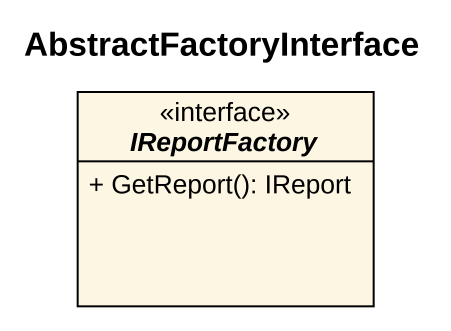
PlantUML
@startuml
title AbstractFactoryInterface
hide circle
hide empty members
skinparam classAttributeIconSize 0
interface IReportFactory <<interface>> {
  + GetReport(): IReport
}
@enduml
